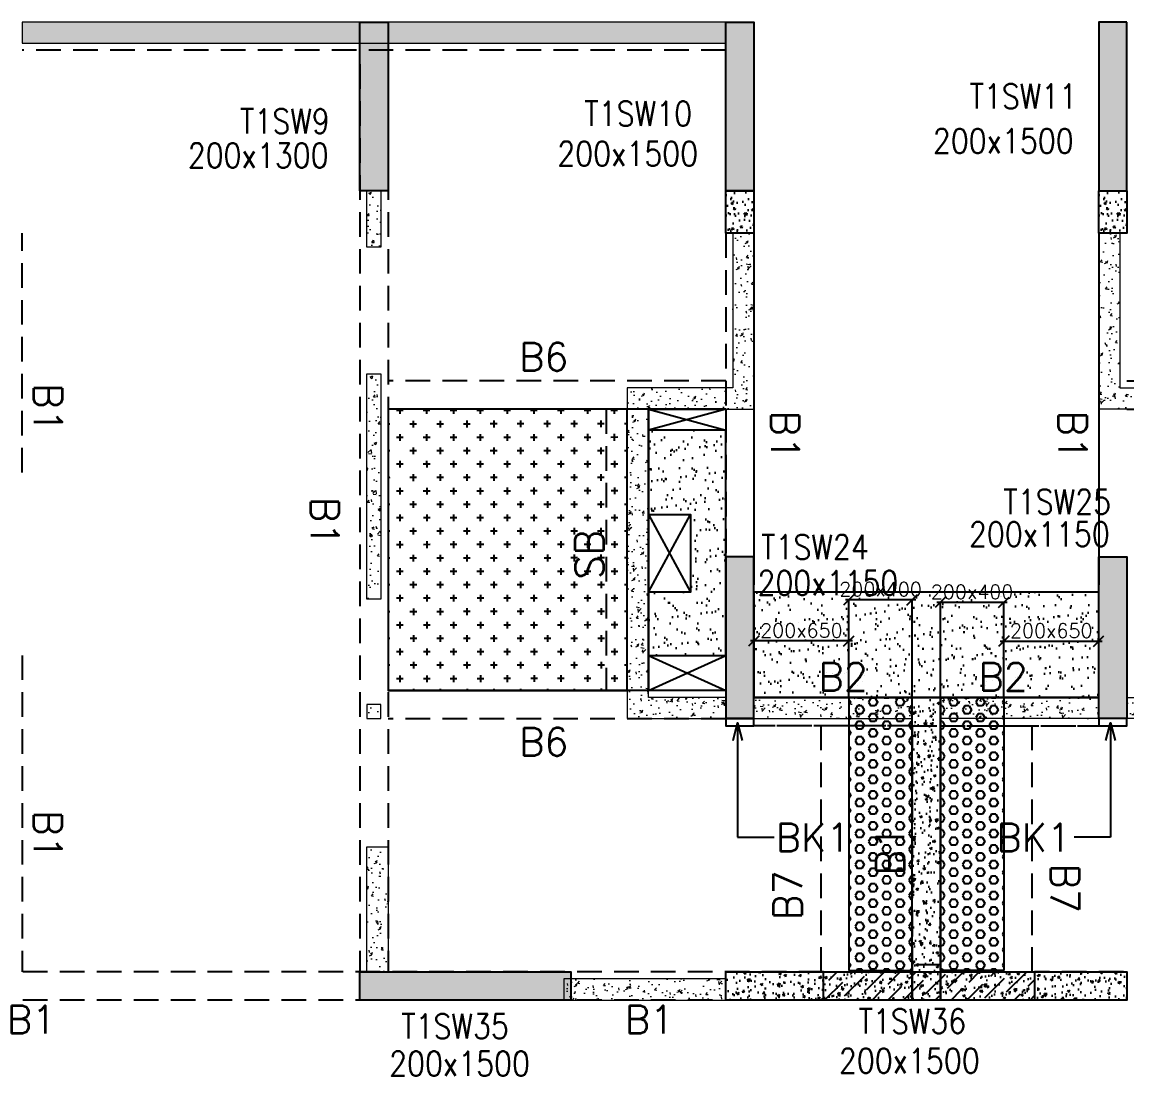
# Model space of a CAD drawing. Header units: millimetres. Extents: x 1078357 to 2594950, y -4969473 to -4636555.
# Drawn here: x 1947776 to 1955626, y -4660693 to -4653204 of the extents above; entities that cross this region are included whole.
import ezdxf

# ---------------------------------------------------------------- set-up
doc = ezdxf.new("R2010")
doc.units = ezdxf.units.MM
doc.header["$PDMODE"] = 35
for name, pattern in [('CONTINOUS', [0]), ('HIDDEN', [0.375, 0.25, -0.125]), ('New Retail block$0$CONTINOUS', [0])]:
    doc.linetypes.add(name, pattern=pattern)
doc.layers.get('0').update_dxf_attribs({"lineweight": 0})
doc.layers.get('Defpoints').update_dxf_attribs({"lineweight": 0})
for name, color, linetype, lineweight in [('A-_ANOTDIMA_D-', 6, 'Continuous', 13), ('COL. NO.', 30, 'Continuous', 25), ('COL. SIZE', 7, 'Continuous', 25), ('DIM', 9, 'Continuous', 25), ('HATCH', 8, 'Continuous', 30), ('RCC UPSTAND', 43, 'Continuous', 30), ('S-NON STR RCC WALL', 8, 'Continuous', 0)]:
    doc.layers.add(name, color=color, linetype=linetype, lineweight=lineweight)
for name, color, linetype in [('B-200x325', 201, 'HIDDEN'), ('B-200x375', 41, 'HIDDEN'), ('B-200x400', 44, 'HIDDEN'), ('B-200x650', 241, 'HIDDEN'), ('B-300xSLAB THK.', 151, 'Continuous'), ('BK1-200x650', 241, 'HIDDEN'), ('DC BEAM NO.', 7, 'Continuous'), ('DROP SLAB', 8, 'Continuous'), ('NON STR. RCC WALL', 6, 'Continuous'), ('S-COLUMN_SHEAR WALL', 1, 'Continuous'), ('S-PROJECTION', 54, 'New Retail block$0$CONTINOUS'), ('SLAB FOLD', 8, 'Continuous'), ('UP TO 10FRS', 30, 'Continuous')]:
    doc.layers.add(name, color=color, linetype=linetype)
doc.styles.add('Roman', font='romans')
doc.styles.add('ROMANS', font='romans.shx', dxfattribs={"width": 0.85})
doc.dimstyles.new('HARESH', dxfattribs={"dimtxt": 150, "dimasz": 75, "dimexe": 0, "dimexo": 0, "dimgap": 25, "dimtad": 1, "dimdec": 0, "dimdsep": 46, "dimtxsty": 'Roman', "dimblk": 'OBLIQUE', "dimcen": 225, "dimdle": 25, "dimclrd": 2, "dimclre": 2, "dimclrt": 7, "dimadec": 8, "dimazin": 1, "dimtfac": 1, "dimtdec": 0, "dimtmove": 0, "dimatfit": 0, "dimfxl": 1, "dimlwd": -1, "dimlwe": -1, "dimarcsym": 0})
pattern_1 = [(50, (-4410069.28, 23210408.14), (182.184669, -15.9390855), [19.05, -209.55]), (355, (-4410069.28, 23210408.14), (-35.2434214, 191.0568452), [15.24, -167.6405842]), (100.4514447, (-4410054.1, 23210406.81), (146.9412471, 175.1177519), [16.1900088, -178.0902446]), (46.1842, (-4410069.28, 23210458.94), (271.0790409, -42.042328), [28.575, -314.325]), (96.6355576, (-4410046.7, 23210455.44), (237.404134, 247.4261246), [24.2850231, -267.1356082]), (351.1841512, (-4410069.28, 23210458.94), (237.404134, 247.4261246), [22.859967, -251.459732]), (21, (-4410043.88, 23210446.24), (151.6143913, -102.2651982), [19.05, -209.55]), (326, (-4410043.88, 23210446.24), (61.8020283, 184.1879661), [15.24, -167.64]), (71.451445, (-4410031.24, 23210437.72), (213.4164193, 81.9227689), [16.1900088, -178.0899376]), (37.5, (-4410069.28, 23210408.14), (3.08860325, 84.55503887), [0, -165.608, 0, -170.18, 0, -168.275]), (7.5, (-4410069.28, 23210408.14), (66.8196625, 100.18057482), [0, -97.028, 0, -161.798, 0, -64.135]), (327.5, (-4410125.92, 23210408.14), (135.59059517, -5.728744), [0, -63.5, 0, -198.12, 0, -262.89]), (317.5, (-4410151.32, 23210408.14), (148.1291814, 25.42649103), [0, -82.55, 0, -131.572, 0, -186.69])]
pattern_2 = [(230, (4491520.72, -7868153.82), (-143.4520365, 12.550427), [15, -165]), (175, (4491520.72, -7868153.82), (27.7502667, -150.438427), [12, -132]), (280.4514445, (4491508.76, -7868152.78), (-115.7017693, -137.887998), [12.7480384, -140.2284224]), (226.1842, (4491520.72, -7868193.82), (-213.448266, 33.103856), [22.5, -247.5]), (276.6356355, (4491502.93, -7868191.06), (-186.932389, -194.82372), [19.122068, -210.342752]), (171.184164, (4491520.72, -7868193.82), (-186.932389, -194.82372), [18, -198]), (201, (4491500.72, -7868183.82), (-119.3814104, 80.523778), [15, -165]), (146, (4491500.72, -7868183.82), (-48.6630664, -145.030009), [12, -132]), (251.4514447, (4491490.77, -7868177.11), (-168.0444753, -64.5062306), [12.748038, -140.2284224]), (217.5, (4491520.72, -7868153.823), (-2.43197106, -66.57877077), [0, -130.4, 0, -134, 0, -132.5]), (187.5, (4491520.72, -7868153.82), (-52.6139075, -78.8823424), [0, -76.4, 0, -127.4, 0, -50.5]), (147.5, (4491565.32, -7868153.823), (-106.7644872, 4.51097435), [0, -50, 0, -156, 0, -207]), (137.5, (4491585.32, -7868153.82), (-116.6372339, -20.0209965), [0, -65, 0, -103.6, 0, -147])]
pattern_3 = [(180, (1932026.365, -4471198.795), (-7e-15, -54.992613), [31.75, -63.5]), (300, (1932026.365, -4471198.795), (47.625, 27.496307), [31.75, -63.5]), (240, (1931994.615, -4471198.795), (47.625, -27.496307), [31.75, -63.5])]

# ---------------------------------------------------------------- blocks, each defined once
blk = doc.blocks.new('_Oblique')
at = {"color": 0, "linetype": 'ByBlock', "lineweight": -2}
blk.add_line((-0.5, -0.5), (0.5, 0.5), dxfattribs=at)
blk = doc.blocks.new('*D1478')
at = {"layer": 'Defpoints', "color": 0, "ltscale": 700, "transparency": 16777216}
for p in [(1953650.9, -4657308.8), (1953650.9, -4658003.8, 0), (1954101, -4658003.8, 0)]:
    blk.add_point(p, dxfattribs=at)
at = {"layer": 'DIM', "color": 2, "ltscale": 700, "transparency": 16777216}
for p, q in [((1954126, -4657308.8), (1953625.9, -4657308.8)), ((1953650.9, -4658003.8), (1953650.9, -4657308.8)), ((1954101, -4658003.8), (1954101, -4657308.8))]:
    blk.add_line(p, q, dxfattribs=at)
at = {"layer": 'DIM', "color": 2, "ltscale": 700, "transparency": 16777216, "xscale": 75, "yscale": 75, "zscale": 75, "rotation": 180}
blk.add_blockref('_Oblique', (1953650.9, -4657308.8), dxfattribs=at)
at = {"layer": 'DIM', "color": 2, "ltscale": 700, "transparency": 16777216, "xscale": 75, "yscale": 75, "zscale": 75}
blk.add_blockref('_Oblique', (1954101, -4657308.8), dxfattribs=at)
at = {"layer": 'DIM', "color": 7, "ltscale": 700, "transparency": 16777216, "insert": (1953875.9, -4657233.8), "char_height": 150, "attachment_point": 5, "style": 'Roman'}
blk.add_mtext('{\\H0.666667x;200x400}', dxfattribs=at)
blk = doc.blocks.new('*D1479')
at = {"layer": 'Defpoints', "color": 0, "ltscale": 700, "transparency": 16777216}
for p in [(1952976.2, -4657601.7), (1952976.2, -4658003.8, 0), (1953650.9, -4658003.8, 0)]:
    blk.add_point(p, dxfattribs=at)
at = {"layer": 'DIM', "color": 2, "ltscale": 700, "transparency": 16777216}
for p, q in [((1953675.9, -4657601.7), (1952951.2, -4657601.7)), ((1952976.2, -4658003.8), (1952976.2, -4657601.7)), ((1953650.9, -4658003.8), (1953650.9, -4657601.7))]:
    blk.add_line(p, q, dxfattribs=at)
at = {"layer": 'DIM', "color": 2, "ltscale": 700, "transparency": 16777216, "xscale": 75, "yscale": 75, "zscale": 75, "rotation": 180}
blk.add_blockref('_Oblique', (1952976.2, -4657601.7), dxfattribs=at)
at = {"layer": 'DIM', "color": 2, "ltscale": 700, "transparency": 16777216, "xscale": 75, "yscale": 75, "zscale": 75}
blk.add_blockref('_Oblique', (1953650.9, -4657601.7), dxfattribs=at)
at = {"layer": 'DIM', "color": 7, "ltscale": 700, "transparency": 16777216, "insert": (1953313.5, -4657526.7), "char_height": 150, "attachment_point": 5, "style": 'Roman'}
blk.add_mtext('{\\H0.666667x;200x650}', dxfattribs=at)
blk = doc.blocks.new('*D1480')
at = {"layer": 'Defpoints', "color": 0, "ltscale": 700, "transparency": 16777216}
for p in [(1954751.1, -4657327), (1954301, -4658003.8, 0), (1954751.1, -4658003.8, 0)]:
    blk.add_point(p, dxfattribs=at)
at = {"layer": 'DIM', "color": 2, "ltscale": 700, "transparency": 16777216}
for p, q in [((1954276, -4657327), (1954776.1, -4657327)), ((1954301, -4658003.8), (1954301, -4657327)), ((1954751.1, -4658003.8), (1954751.1, -4657327))]:
    blk.add_line(p, q, dxfattribs=at)
at = {"layer": 'DIM', "color": 2, "ltscale": 700, "transparency": 16777216, "xscale": 75, "yscale": 75, "zscale": 75, "rotation": 180}
blk.add_blockref('_Oblique', (1954301, -4657327), dxfattribs=at)
at = {"layer": 'DIM', "color": 2, "ltscale": 700, "transparency": 16777216, "xscale": 75, "yscale": 75, "zscale": 75}
blk.add_blockref('_Oblique', (1954751.1, -4657327), dxfattribs=at)
at = {"layer": 'DIM', "color": 7, "ltscale": 700, "transparency": 16777216, "insert": (1954526.1, -4657252), "char_height": 150, "attachment_point": 5, "style": 'Roman'}
blk.add_mtext('{\\H0.666667x;200x400}', dxfattribs=at)
blk = doc.blocks.new('*D1481')
at = {"layer": 'Defpoints', "color": 0, "ltscale": 700, "transparency": 16777216}
for p in [(1955426, -4657603.7), (1954751.1, -4658003.8, 0), (1955426, -4658003.8, 0)]:
    blk.add_point(p, dxfattribs=at)
at = {"layer": 'DIM', "color": 2, "ltscale": 700, "transparency": 16777216}
for p, q in [((1954726.1, -4657603.7), (1955451, -4657603.7)), ((1954751.1, -4658003.8), (1954751.1, -4657603.7)), ((1955426, -4658003.8), (1955426, -4657603.7))]:
    blk.add_line(p, q, dxfattribs=at)
at = {"layer": 'DIM', "color": 2, "ltscale": 700, "transparency": 16777216, "xscale": 75, "yscale": 75, "zscale": 75, "rotation": 180}
blk.add_blockref('_Oblique', (1954751.1, -4657603.7), dxfattribs=at)
at = {"layer": 'DIM', "color": 2, "ltscale": 700, "transparency": 16777216, "xscale": 75, "yscale": 75, "zscale": 75}
blk.add_blockref('_Oblique', (1955426, -4657603.7), dxfattribs=at)
at = {"layer": 'DIM', "color": 7, "ltscale": 700, "transparency": 16777216, "insert": (1955088.6, -4657528.7), "char_height": 150, "attachment_point": 5, "style": 'Roman'}
blk.add_mtext('{\\H0.666667x;200x650}', dxfattribs=at)
blk = doc.blocks.new('G$CD63B60BD')
at = {"layer": 'COL. NO.', "linetype": 'Continuous', "style": 'ROMANS', "width": 0.85}
for s, p in [('T1SW11', (25182.1, 15285.8, -320.4)), ('T1SW10', (22445.4, 15162.1, -320.4)), ('T1SW9', (19998.6, 15108.5, -323.1)), ('T1SW25', (25422.3, 12404.1, -320.4)), ('T1SW24', (23701.3, 12082.3, -320.4)), ('T1SW36', (24393.6, 8712.9, -320.4)), ('T1SW35', (21143.9, 8676.9, -320.4))]:
    blk.add_text(s, height=175, dxfattribs=at).set_placement(p)
at = {"layer": 'COL. SIZE', "linetype": 'Continuous', "style": 'ROMANS', "width": 0.85}
for s, p in [('200x1500', (24921.1, 14967.4, -320.4)), ('200x1300', (19627.1, 14864.7, -323.1)), ('200x1500', (22252.8, 14877.6, -320.4)), ('200x1150', (25177.8, 12173.6, -320.4)), ('200x1150', (23675.2, 11827.3, -320.4)), ('200x1500', (21057.7, 8411.3, -320.4)), ('200x1500', (24253.5, 8431.8, -320.4))]:
    blk.add_text(s, height=175, dxfattribs=at).set_placement(p)

msp = doc.modelspace()

# ---------------------------------------------------------------- hatches: boundary and pattern name
at = {"layer": 'DROP SLAB'}
h = msp.add_hatch(dxfattribs=at)
h.set_pattern_fill('CROSS', color=8, scale=15, angle=0.03079)
h.set_pattern_definition([(180.03079016, (-1335090.53, 9384502.61), (-95.1987999, -95.3011726), [47.625, -142.875]), (270.03079016, (-1335114.35, 9384526.41), (95.3011726, -95.1987999), [47.625, -142.875])])
h.paths.add_polyline_path([(1952076.2, -4655954.1), (1950376.2, -4655954.1), (1950376.2, -4657953.9), (1952076.2, -4657953.9)])
at = {"layer": 'HATCH'}
h = msp.add_hatch(dxfattribs=at)
h.set_pattern_fill('AR-SAND', color=8, scale=3, angle=0.02985)
h.set_pattern_definition([(37.47015413, (-3079257.39, 18702404.82), (-4.72361136, 146.8264517), [0, -115.824, 0, -129.54, 0, -123.825]), (7.4701541, (-3079257.4, 18702404.82), (134.9689868, 214.9772528), [0, -62.484, 0, -104.394, 0, -40.005]), (327.4701541, (-3079351.12, 18702404.87), (237.2979035, 0.3075449), [0, -38.1, 0, -137.16, 0, -179.07]), (317.4701541, (-3079351.12, 18702404.87), (229.1017424, 66.759465), [0, -19.05, 0, -89.916, 0, -102.87])])
h.paths.add_polyline_path([(1952775.6, -4656103.8), (1952225.6, -4656103.8), (1952225.6, -4656703.8), (1952525.6, -4656703.8), (1952525.6, -4657253.8), (1952225.6, -4657253.7), (1952225.6, -4657703.8), (1952775.6, -4657703.8)])
h = msp.add_hatch(dxfattribs=at)
h.set_pattern_fill('AR-SAND', color=8, scale=3, angle=179.97015)
h.set_pattern_definition([(37.4701541, (-2015882.07, 14018385.64), (-4.72361136, 146.8264517), [0, -115.824, 0, -129.54, 0, -123.825]), (7.4701541, (-2015882.07, 14018385.64), (134.9689868, 214.9772528), [0, -62.484, 0, -104.394, 0, -40.005]), (327.4701541, (-2015975.79, 14018385.69), (237.2979035, 0.3075449), [0, -38.1, 0, -137.16, 0, -179.07]), (317.4701541, (-2015975.8, 14018385.69), (229.1017424, 66.759465), [0, -19.05, 0, -89.916, 0, -102.87])])
h.paths.add_polyline_path([(1955426.2, -4657253.8), (1952976.2, -4657253.8), (1952976.2, -4658003.8), (1955426.2, -4658003.8)])
h = msp.add_hatch(dxfattribs=at)
h.set_pattern_fill('AR-SAND', color=8, scale=3, angle=179.97015)
h.set_pattern_definition([(37.4701541, (-2015881.83, 14018385.62), (-4.72361136, 146.8264517), [0, -115.824, 0, -129.54, 0, -123.825]), (7.4701541, (-2015881.83, 14018385.62), (134.9689868, 214.9772528), [0, -62.484, 0, -104.394, 0, -40.005]), (327.4701541, (-2015975.56, 14018385.67), (237.2979035, 0.3075449), [0, -38.1, 0, -137.16, 0, -179.07]), (317.4701541, (-2015975.56, 14018385.67), (229.1017424, 66.759465), [0, -19.05, 0, -89.916, 0, -102.87])])
h.paths.add_polyline_path([(1955426.4, -4657403.8), (1952976.4, -4657403.8), (1952976.4, -4658003.8), (1955426.4, -4658003.8)])
at = {"layer": 'RCC UPSTAND'}
h = msp.add_hatch(dxfattribs=at)
h.set_pattern_fill('AR-CONC', color=8, scale=20, angle=90)
h.set_pattern_definition([(140, (-1255223.9, -7193148.32), (12.550427, 143.4520365), [15, -165]), (85, (-1255223.9, -7193148.32), (-150.438427, -27.7502667), [12, -132]), (190.4514445, (-1255222.85, -7193136.37), (-137.887998, 115.7017693), [12.7480384, -140.2284224]), (136.1842, (-1255263.9, -7193148.32), (33.103856, 213.448266), [22.5, -247.5]), (186.6356355, (-1255261.14, -7193130.53), (-194.82372, 186.932389), [19.122068, -210.342752]), (81.184164, (-1255263.9, -7193148.32), (-194.82372, 186.932389), [18, -198]), (111, (-1255253.9, -7193128.32), (80.523778, 119.3814104), [15, -165]), (56, (-1255253.9, -7193128.32), (-145.030009, 48.6630664), [12, -132]), (161.4514447, (-1255247.19, -7193118.37), (-64.5062306, 168.0444753), [12.748038, -140.2284224]), (127.5, (-1255223.9, -7193148.32), (-66.57877077, 2.43197106), [0, -130.4, 0, -134, 0, -132.5]), (97.5, (-1255223.9, -7193148.32), (-78.8823424, 52.6139075), [0, -76.4, 0, -127.4, 0, -50.5]), (57.5, (-1255223.9, -7193192.92), (4.51097435, 106.7644872), [0, -50, 0, -156, 0, -207]), (47.5, (-1255223.9, -7193212.92), (-20.0209965, 116.6372339), [0, -65, 0, -103.6, 0, -147])])
h.paths.add_polyline_path([(1952976.1, -4654403.8), (1952976.1, -4654703.8), (1952776.2, -4654703.8), (1952776.2, -4654403.8)])
h = msp.add_hatch(dxfattribs=at)
h.set_pattern_fill('AR-CONC', color=8, scale=20, angle=90)
h.set_pattern_definition([(140, (-1252573.9, -7193148.33), (12.550427, 143.4520365), [15, -165]), (85, (-1252573.9, -7193148.33), (-150.438427, -27.7502667), [12, -132]), (190.4514445, (-1252572.85, -7193136.37), (-137.887998, 115.7017693), [12.7480384, -140.2284224]), (136.1842, (-1252613.9, -7193148.33), (33.103856, 213.448266), [22.5, -247.5]), (186.6356355, (-1252611.14, -7193130.54), (-194.82372, 186.932389), [19.122068, -210.342752]), (81.184164, (-1252613.9, -7193148.33), (-194.82372, 186.932389), [18, -198]), (111, (-1252603.9, -7193128.33), (80.523778, 119.3814104), [15, -165]), (56, (-1252603.9, -7193128.33), (-145.030009, 48.6630664), [12, -132]), (161.4514447, (-1252597.19, -7193118.38), (-64.5062306, 168.0444753), [12.748038, -140.2284224]), (127.5, (-1252573.9, -7193148.325), (-66.57877077, 2.43197106), [0, -130.4, 0, -134, 0, -132.5]), (97.5, (-1252573.9, -7193148.325), (-78.8823424, 52.6139075), [0, -76.4, 0, -127.4, 0, -50.5]), (57.5, (-1252573.9, -7193192.925), (4.51097435, 106.7644872), [0, -50, 0, -156, 0, -207]), (47.5, (-1252573.9, -7193212.93), (-20.0209965, 116.6372339), [0, -65, 0, -103.6, 0, -147])])
h.paths.add_polyline_path([(1955626.1, -4654403.8), (1955626.1, -4654703.8), (1955426.2, -4654703.8), (1955426.2, -4654403.8)])
h = msp.add_hatch(dxfattribs=at)
h.set_pattern_fill('AR-CONC', color=8, scale=20, angle=180)
h.set_pattern_definition([(230, (4491520.72, -7868153.82), (-143.4520365, 12.550427), [15, -165]), (175, (4491520.72, -7868153.82), (27.7502667, -150.438427), [12, -132]), (280.4514445, (4491508.76, -7868152.78), (-115.7017693, -137.887998), [12.7480384, -140.2284224]), (226.1842, (4491520.72, -7868193.82), (-213.448266, 33.103856), [22.5, -247.5]), (276.6356355, (4491502.93, -7868191.06), (-186.932389, -194.82372), [19.122068, -210.342752]), (171.184164, (4491520.72, -7868193.82), (-186.932389, -194.82372), [18, -198]), (201, (4491500.72, -7868183.82), (-119.3814104, 80.523778), [15, -165]), (146, (4491500.72, -7868183.82), (-48.6630664, -145.030009), [12, -132]), (251.4514447, (4491490.77, -7868177.11), (-168.0444753, -64.5062306), [12.748038, -140.2284224]), (217.5, (4491520.72, -7868153.823), (-2.43197106, -66.57877077), [0, -130.4, 0, -134, 0, -132.5]), (187.5, (4491520.72, -7868153.82), (-52.6139075, -78.8823424), [0, -76.4, 0, -127.4, 0, -50.5]), (147.5, (4491565.32, -7868153.823), (-106.7644872, 4.51097435), [0, -50, 0, -156, 0, -207]), (137.5, (4491585.32, -7868153.82), (-116.6372339, -20.0209965), [0, -65, 0, -103.6, 0, -147])])
h.paths.add_polyline_path([(1954101.2, -4658003.8), (1954301.2, -4658003.8), (1954301.2, -4660153.8), (1954101.2, -4660153.8)])
h = msp.add_hatch(dxfattribs=at)
h.set_pattern_fill('AR-CONC', color=8, scale=20, angle=180)
h.set_pattern_definition(pattern_2)
h.paths.add_polyline_path([(1952776.2, -4659953.8), (1954101.2, -4659953.8), (1954101.2, -4660153.7), (1952776.2, -4660153.7)])
h = msp.add_hatch(dxfattribs=at)
h.set_pattern_fill('AR-CONC', color=8, scale=20, angle=180)
h.set_pattern_definition(pattern_2)
h.paths.add_polyline_path([(1954301.2, -4659953.8), (1955626.2, -4659953.8), (1955626.2, -4660153.8), (1954301.2, -4660153.8)])
at = {"layer": 'S-COLUMN_SHEAR WALL', "lineweight": 25}
h = msp.add_hatch(color=1, dxfattribs=at)
h.dxf.hatch_style = 1
h.paths.add_polyline_path([(1950176.2, -4654403.9), (1950376.2, -4654403.9), (1950376.2, -4653203.8), (1950176.2, -4653203.8)])
at = {"layer": 'S-COLUMN_SHEAR WALL', "lineweight": 25, "extrusion": (-1.00316e-06, 2.11765e-11, 1)}
h = msp.add_hatch(color=1, dxfattribs=at)
h.dxf.hatch_style = 1
h.paths.add_polyline_path([(1952776.2, -4653203.8), (1952976.2, -4653203.8), (1952976.2, -4654403.8), (1952776.2, -4654403.8)])
at = {"layer": 'S-COLUMN_SHEAR WALL', "lineweight": 25, "extrusion": (1.00316e-06, 1.91639e-11, 1)}
h = msp.add_hatch(color=1, dxfattribs=at)
h.dxf.hatch_style = 1
h.paths.add_polyline_path([(1955626.2, -4653203.8), (1955426.2, -4653203.8), (1955426.2, -4654403.8), (1955626.2, -4654403.8)])
at = {"layer": 'S-COLUMN_SHEAR WALL', "lineweight": 25, "extrusion": (-1.00316e-06, 2.11765e-11, 1)}
h = msp.add_hatch(color=1, dxfattribs=at)
h.dxf.hatch_style = 1
h.paths.add_polyline_path([(1952776.2, -4658153.8), (1952976.2, -4658153.8), (1952976.2, -4657003.8), (1952776.2, -4657003.8)])
at = {"layer": 'S-COLUMN_SHEAR WALL', "lineweight": 25, "extrusion": (1.00316e-06, 1.91639e-11, 1)}
h = msp.add_hatch(color=1, dxfattribs=at)
h.dxf.hatch_style = 1
h.paths.add_polyline_path([(1955626.2, -4658153.8), (1955426.2, -4658153.8), (1955426.2, -4657003.8), (1955626.2, -4657003.8)])
at = {"layer": 'S-COLUMN_SHEAR WALL', "lineweight": 25}
h = msp.add_hatch(color=1, dxfattribs=at)
h.dxf.hatch_style = 1
h.paths.add_polyline_path([(1950176.2, -4659953.8), (1951676.2, -4659953.8), (1951676.2, -4660153.8), (1950176.2, -4660153.8)])
at = {"layer": 'S-NON STR RCC WALL'}
h = msp.add_hatch(dxfattribs=at)
h.set_pattern_fill('AR-CONC', color=256)
h.set_pattern_definition([(50, (-5507294, 27894427.33), (182.184669, -15.93908554), [19.05, -209.55]), (355, (-5507294, 27894427.33), (-35.2434214, 191.0568452), [15.24, -167.6405842]), (100.4514447, (-5507278.81, 27894426), (146.9412471, 175.1177519), [16.1900088, -178.0902446]), (46.1842, (-5507294, 27894478.13), (271.0790409, -42.042328), [28.575, -314.325]), (96.6355576, (-5507271.4, 27894474.62), (237.404134, 247.4261246), [24.2850231, -267.1356082]), (351.1841512, (-5507294, 27894478.13), (237.404134, 247.4261246), [22.859967, -251.459732]), (21, (-5507268.6, 27894465.43), (151.6143913, -102.2651982), [19.05, -209.55]), (326, (-5507268.6, 27894465.43), (61.8020283, 184.1879661), [15.24, -167.64]), (71.451445, (-5507255.96, 27894456.9), (213.4164193, 81.9227689), [16.1900088, -178.0899376]), (37.5, (-5507293.994, 27894427.326), (3.08860325, 84.55503887), [0, -165.608, 0, -170.18, 0, -168.275]), (7.5, (-5507293.99, 27894427.33), (66.8196625, 100.18057482), [0, -97.028, 0, -161.798, 0, -64.135]), (327.5, (-5507350.636, 27894427.326), (135.59059517, -5.72874399), [0, -63.5, 0, -198.12, 0, -262.89]), (317.5, (-5507376.04, 27894427.33), (148.1291814, 25.42649103), [0, -82.55, 0, -131.572, 0, -186.69])])
h.paths.add_polyline_path([(1952773.5, -4653203.8), (1947776.4, -4653203.8), (1947776.4, -4653353.8), (1952773.5, -4653353.8)])
h = msp.add_hatch(dxfattribs=at)
h.set_pattern_fill('AR-CONC', color=256, angle=180)
h.set_pattern_definition([(50, (1950289.44, -4793872.02), (182.18467, -15.93909), [19.05, -209.55]), (355, (1950289.44, -4793872.02), (-35.24342, 191.05685), [15.24, -167.64058]), (100.45144, (1950304.62, -4793873.35), (146.94125, 175.11775), [16.19, -178.09024]), (46.1842, (1950289.44, -4793821.22), (271.07904, -42.04233), [28.575, -314.325]), (96.63556, (1950312.03, -4793824.72), (237.40413, 247.4261), [24.285, -267.1356]), (351.18415, (1950289.44, -4793821.22), (237.40413, 247.4261), [22.85997, -251.45973]), (21, (1950314.84, -4793833.92), (151.61439, -102.2652), [19.05, -209.55]), (326, (1950314.84, -4793833.92), (61.80203, 184.18797), [15.24, -167.64]), (71.45144, (1950327.47, -4793842.44), (213.41642, 81.92277), [16.19, -178.08994]), (37.5, (1950289.44, -4793872.02), (3.088603, 84.55504), [0, -165.608, 0, -170.18, 0, -168.275]), (7.5, (1950289.44, -4793872.02), (66.81966, 100.180575), [0, -97.028, 0, -161.798, 0, -64.135]), (327.5, (1950232.8, -4793872.02), (135.590595, -5.728744), [0, -63.5, 0, -198.12, 0, -262.89]), (317.5, (1950207.4, -4793872.02), (148.12918, 25.42649), [0, -82.55, 0, -131.572, 0, -186.69])])
h.paths.add_polyline_path([(1950226.4, -4654403.8), (1950326.4, -4654403.8), (1950326.4, -4654803.8), (1950226.4, -4654803.8)])
h = msp.add_hatch(dxfattribs=at)
h.set_pattern_fill('AR-CONC', color=256)
h.set_pattern_definition(pattern_1)
h.paths.add_polyline_path([(1952076.4, -4655803.8), (1952076.4, -4658153.8), (1952776.4, -4658153.8), (1952776.4, -4658003.8), (1952226.4, -4658003.8), (1952226.4, -4655953.8), (1952976.4, -4655953.8), (1952976.4, -4654703.8), (1952826.4, -4654703.8), (1952826.4, -4655803.8)])
h = msp.add_hatch(dxfattribs=at)
h.set_pattern_fill('AR-CONC', color=256, angle=180)
h.set_pattern_definition(pattern_1)
h.paths.add_polyline_path([(1956326.4, -4655803.8), (1956326.4, -4658153.8), (1955626.4, -4658153.8), (1955626.4, -4658003.8), (1956176.4, -4658003.8), (1956176.4, -4655953.8), (1955426.4, -4655953.8), (1955426.4, -4654703.8), (1955576.4, -4654703.8), (1955576.4, -4655803.8)])
h = msp.add_hatch(dxfattribs=at)
h.set_pattern_fill('AR-CONC', color=256, angle=180)
h.set_pattern_definition([(50, (3047514.16, -9477891.21), (182.184669, -15.9390855), [19.05, -209.55]), (355, (3047514.16, -9477891.2), (-35.2434214, 191.056845), [15.24, -167.640584]), (100.4514447, (3047529.34, -9477892.54), (146.941247, 175.117752), [16.190009, -178.0902446]), (46.1842, (3047514.16, -9477840.4), (271.079041, -42.042328), [28.575, -314.325]), (96.6355576, (3047536.75, -9477843.9), (237.404134, 247.426125), [24.285023, -267.135608]), (351.184151, (3047514.16, -9477840.4), (237.404134, 247.426125), [22.859967, -251.459732]), (21, (3047539.56, -9477853.11), (151.6143913, -102.265198), [19.05, -209.55]), (326, (3047539.56, -9477853.1), (61.802028, 184.187966), [15.24, -167.64]), (71.451445, (3047552.19, -9477861.63), (213.416419, 81.922769), [16.190009, -178.0899376]), (37.5, (3047514.156, -9477891.21), (3.08860325, 84.5550389), [0, -165.608, 0, -170.18, 0, -168.275]), (7.5, (3047514.16, -9477891.21), (66.8196625, 100.1805748), [0, -97.028, 0, -161.798, 0, -64.135]), (327.5, (3047457.514, -9477891.21), (135.5905952, -5.728744), [0, -63.5, 0, -198.12, 0, -262.89]), (317.5, (3047432.11, -9477891.21), (148.1291814, 25.426491), [0, -82.55, 0, -131.572, 0, -186.69])])
h.paths.add_polyline_path([(1950226.4, -4655703.8), (1950326.4, -4655703.8), (1950326.4, -4657303.8), (1950226.4, -4657303.8)])
h = msp.add_hatch(dxfattribs=at)
h.set_pattern_fill('AR-CONC', color=256)
h.set_pattern_definition(pattern_1)
h.paths.add_polyline_path([(1954101.4, -4658003.8), (1952976.4, -4658003.8), (1952976.4, -4658153.8), (1954101.4, -4658153.8)])
h = msp.add_hatch(dxfattribs=at)
h.set_pattern_fill('AR-CONC', color=256, angle=180)
h.set_pattern_definition(pattern_1)
h.paths.add_polyline_path([(1954301.4, -4658003.8), (1955426.4, -4658003.8), (1955426.4, -4658153.8), (1954301.4, -4658153.8)])
h = msp.add_hatch(dxfattribs=at)
h.set_pattern_fill('AR-CONC', color=256, angle=180)
h.set_pattern_definition([(50, (3047500.94, -9479255.87), (182.184669, -15.9390855), [19.05, -209.55]), (355, (3047500.94, -9479255.87), (-35.2434214, 191.056845), [15.24, -167.640584]), (100.4514447, (3047516.12, -9479257.2), (146.941247, 175.117752), [16.190009, -178.0902446]), (46.1842, (3047500.94, -9479205.07), (271.079041, -42.042328), [28.575, -314.325]), (96.6355576, (3047523.53, -9479208.58), (237.404134, 247.426125), [24.285023, -267.135608]), (351.184151, (3047500.94, -9479205.07), (237.404134, 247.426125), [22.859967, -251.459732]), (21, (3047526.34, -9479217.77), (151.6143913, -102.265198), [19.05, -209.55]), (326, (3047526.34, -9479217.77), (61.802028, 184.187966), [15.24, -167.64]), (71.451445, (3047538.98, -9479226.3), (213.416419, 81.922769), [16.190009, -178.0899376]), (37.5, (3047500.94, -9479255.87), (3.08860325, 84.5550389), [0, -165.608, 0, -170.18, 0, -168.275]), (7.5, (3047500.94, -9479255.87), (66.8196625, 100.1805748), [0, -97.028, 0, -161.798, 0, -64.135]), (327.5, (3047444.3, -9479255.87), (135.5905952, -5.728744), [0, -63.5, 0, -198.12, 0, -262.89]), (317.5, (3047418.9, -9479255.87), (148.1291814, 25.426491), [0, -82.55, 0, -131.572, 0, -186.69])])
h.paths.add_polyline_path([(1950226.4, -4658153.8), (1950326.4, -4658153.8), (1950326.4, -4658053.8), (1950226.4, -4658053.8)])
h = msp.add_hatch(dxfattribs=at)
h.set_pattern_fill('AR-CONC', color=256, angle=180)
h.set_pattern_definition([(50, (-5501308.74, 27894427.32), (182.184669, -15.93908554), [19.05, -209.55]), (355, (-5501308.74, 27894427.32), (-35.2434214, 191.0568452), [15.24, -167.6405842]), (100.4514447, (-5501293.56, 27894425.99), (146.9412471, 175.1177519), [16.1900088, -178.0902446]), (46.1842, (-5501308.74, 27894478.12), (271.0790409, -42.042328), [28.575, -314.325]), (96.6355576, (-5501286.15, 27894474.62), (237.404134, 247.4261246), [24.2850231, -267.1356082]), (351.1841512, (-5501308.74, 27894478.12), (237.404134, 247.4261246), [22.859967, -251.459732]), (21, (-5501283.34, 27894465.42), (151.6143913, -102.2651982), [19.05, -209.55]), (326, (-5501283.34, 27894465.42), (61.8020283, 184.1879661), [15.24, -167.64]), (71.451445, (-5501270.7, 27894456.9), (213.4164193, 81.9227689), [16.1900088, -178.0899376]), (37.5, (-5501308.74, 27894427.32), (3.08860325, 84.55503887), [0, -165.608, 0, -170.18, 0, -168.275]), (7.5, (-5501308.74, 27894427.32), (66.8196625, 100.18057482), [0, -97.028, 0, -161.798, 0, -64.135]), (327.5, (-5501365.38, 27894427.32), (135.59059517, -5.72874399), [0, -63.5, 0, -198.12, 0, -262.89]), (317.5, (-5501390.78, 27894427.32), (148.1291814, 25.42649103), [0, -82.55, 0, -131.572, 0, -186.69])])
h.paths.add_polyline_path([(1950226.4, -4659063.8), (1950376.4, -4659063.8), (1950376.4, -4659953.7), (1950226.4, -4659953.7)])
h = msp.add_hatch(dxfattribs=at)
h.set_pattern_fill('AR-CONC', color=256)
h.set_pattern_definition([(50, (-4410069.28, 23210408.14), (182.184669, -15.9390855), [19.05, -209.55]), (355, (-4410069.28, 23210408.14), (-35.2434214, 191.0568452), [15.24, -167.6405842]), (100.4514447, (-4410054.1, 23210406.81), (146.9412471, 175.1177519), [16.1900088, -178.0902446]), (46.1842, (-4410069.28, 23210458.94), (271.0790409, -42.042328), [28.575, -314.325]), (96.6355576, (-4410046.7, 23210455.44), (237.404134, 247.4261246), [24.2850231, -267.1356082]), (351.1841512, (-4410069.28, 23210458.94), (237.404134, 247.4261246), [22.859967, -251.459732]), (21, (-4410043.88, 23210446.24), (151.6143913, -102.2651982), [19.05, -209.55]), (326, (-4410043.88, 23210446.24), (61.8020283, 184.1879661), [15.24, -167.64]), (71.451445, (-4410031.24, 23210437.72), (213.4164193, 81.9227689), [16.1900088, -178.0899376]), (37.5, (-4410069.28, 23210408.14), (3.08860325, 84.55503887), [0, -165.608, 0, -170.18, 0, -168.275]), (7.5, (-4410069.28, 23210408.14), (66.8196625, 100.18057482), [0, -97.028, 0, -161.798, 0, -64.135]), (327.5, (-4410125.92, 23210408.14), (135.59059517, -5.728744), [0, -63.5, 0, -198.12, 0, -262.89]), (317.5, (-4410151.32, 23210408.14), (148.1291814, 25.42649103), [0, -82.55, 0, -131.572, 0, -186.69])])
h.paths.add_polyline_path([(1952776.4, -4660003.8), (1951626.4, -4660003.8), (1951626.4, -4660153.8), (1952776.4, -4660153.8)])
at = {"layer": 'SLAB FOLD', "ltscale": 1000}
h = msp.add_hatch(dxfattribs=at)
h.set_pattern_fill('HEX', color=8, scale=10, angle=180)
h.set_pattern_definition(pattern_3)
h.paths.add_polyline_path([(1954101.4, -4659943.2), (1953651.4, -4659943.2), (1953651.4, -4658003.8), (1954101.4, -4658003.8)])
h = msp.add_hatch(dxfattribs=at)
h.set_pattern_fill('HEX', color=8, scale=10, angle=180)
h.set_pattern_definition(pattern_3)
h.paths.add_polyline_path([(1954301.7, -4659943.2), (1954751.7, -4659943.2), (1954751.7, -4658003.8), (1954301.7, -4658003.8)])
at = {"layer": 'UP TO 10FRS', "lineweight": 25}
h = msp.add_hatch(dxfattribs=at)
h.set_pattern_fill('ANSI36', color=8, scale=25)
h.set_pattern_definition([(45, (2865720.03, -9350020.79), (42.0949506, 154.3481521), [198.4375, -39.6875, 0, -39.6875])])
h.paths.add_polyline_path([(1954969.8, -4659953.8), (1954969.8, -4660153.8), (1953469.8, -4660153.8), (1953469.8, -4659953.8)])

# ---------------------------------------------------------------- linework, layer by layer
at = {"layer": 'B-200x325', "ltscale": 700}
for p, q in [((1952776.2, -4655754.1, 0), (1950376.2, -4655754.1, 0)), ((1955626.2, -4655754, 0), (1958026.1, -4655754.1, 0)), ((1952776, -4658153.9, 0), (1950376.2, -4658153.9, 0))]:
    msp.add_line(p, q, dxfattribs=at)
at = {"layer": 'B-200x325', "linetype": 'Continuous', "ltscale": 700}
for p, q in [((1952776.2, -4655954.1, 0), (1950376.2, -4655954.1, 0)), ((1955626.2, -4655954, 0), (1958026.1, -4655954.1, 0)), ((1952776, -4657953.9, 0), (1950376.2, -4657953.9, 0))]:
    msp.add_line(p, q, dxfattribs=at)
at = {"layer": 'B-200x375', "ltscale": 700}
for p, q in [((1953451.1, -4658203.8, 0), (1953451.1, -4659953.8)), ((1954951.3, -4658203.8, 0), (1954951.3, -4659953.8))]:
    msp.add_line(p, q, dxfattribs=at)
at = {"layer": 'B-200x375', "linetype": 'Continuous', "ltscale": 700}
for p, q in [((1953651.1, -4658203.8, 0), (1953651.1, -4659943.2, 0)), ((1954751.3, -4658203.8, 0), (1954751.3, -4659943.2, 0))]:
    msp.add_line(p, q, dxfattribs=at)
at = {"layer": 'B-200x400', "linetype": 'Continuous', "ltscale": 500}
for p, q in [((1954101, -4658003.8, 0), (1953650.9, -4658003.8, 0)), ((1954751.1, -4658003.8, 0), (1954301, -4658003.8, 0))]:
    msp.add_line(p, q, dxfattribs=at)
at = {"layer": 'B-200x400', "linetype": 'HIDDEN', "ltscale": 500}
for p, q in [((1954101, -4658203.8, 0), (1953650.9, -4658203.8, 0)), ((1954301, -4658203.8, 0), (1954751.1, -4658203.8, 0))]:
    msp.add_line(p, q, dxfattribs=at)
at = {"layer": 'B-200x650', "linetype": 'HIDDEN', "ltscale": 700}
for p, q in [((1952776.4, -4653403.8, 0), (1947776.4, -4653403.8, 0)), ((1950176.4, -4653503.9, 0), (1950176.4, -4659953.7, 0)), ((1950376.4, -4653503.8, 0), (1950376.4, -4659953.7, 0)), ((1947776.4, -4656403.8, 0), (1947776.4, -4654703.8, 0)), ((1952776.4, -4654703.8, 0), (1952776.4, -4657203.8, 0)), ((1947776.4, -4657703.8, 0), (1947776.4, -4659953.7, 0)), ((1953650.9, -4658203.8, 0), (1952976.2, -4658203.8, 0)), ((1954101.4, -4658203.8, 0), (1952976.4, -4658203.8, 0)), ((1954101.4, -4658203.8, 0), (1954101.4, -4659953.7, 0)), ((1954301.4, -4658203.8, 0), (1955426.4, -4658203.8, 0)), ((1954301.4, -4658203.8, 0), (1954301.4, -4659953.7, 0)), ((1954751.3, -4658203.8, 0), (1955426.2, -4658203.8, 0)), ((1953469.8, -4659953.7, 0), (1941251.2, -4659953.7, 0)), ((1967151.2, -4659953.7, 0), (1954969.8, -4659953.7, 0)), ((1953469.8, -4660153.7, 0), (1941251.2, -4660153.7, 0)), ((1967151.2, -4660153.7, 0), (1954969.8, -4660153.7, 0))]:
    msp.add_line(p, q, dxfattribs=at)
at = {"layer": 'B-200x650', "linetype": 'CONTINOUS', "ltscale": 700}
for p, q in [((1952976.4, -4654703.8, 0), (1952976.4, -4657203.8, 0)), ((1955426.4, -4654703.8, 0), (1955426.4, -4657203.8, 0)), ((1953650.9, -4658003.8, 0), (1952976.2, -4658003.8, 0)), ((1955426.4, -4658003.8, 0), (1952976.4, -4658003.8, 0)), ((1954751.2, -4658003.8, 0), (1955426.4, -4658003.8, 0))]:
    msp.add_line(p, q, dxfattribs=at)
at = {"layer": 'B-200x650', "linetype": 'HIDDEN', "ltscale": 700, "elevation": 0}
msp.add_lwpolyline([(1954101.2, -4658204), (1954301.2, -4658204), (1954301.2, -4659903.8), (1954101.2, -4659903.8)], close=True, dxfattribs=at)
at = {"layer": 'B-300xSLAB THK.', "linetype": 'HIDDEN', "ltscale": 700}
msp.add_line((1951925.9, -4655954.1, 0), (1951925.9, -4657953.9, 0), dxfattribs=at)
at = {"layer": 'B-300xSLAB THK.', "linetype": 'ByBlock', "ltscale": 700}
msp.add_line((1952225.9, -4655954.1, 0), (1952225.9, -4657953.9, 0), dxfattribs=at)
at = {"layer": 'BK1-200x650', "linetype": 'Continuous', "ltscale": 700, "elevation": 0}
for points in [[(1952976.5, -4658153.8), (1952776.5, -4658153.8), (1952776.5, -4658204), (1952976.5, -4658204)], [(1955626.5, -4658153.8), (1955426.5, -4658153.8), (1955426.5, -4658204), (1955626.5, -4658204)]]:
    msp.add_lwpolyline(points, close=True, dxfattribs=at)
at = {"layer": 'DROP SLAB', "color": 3, "linetype": 'CONTINOUS', "ltscale": 500}
for p, q in [((1952775.9, -4655953.9, 0), (1952225.9, -4656103.9, 0)), ((1952226.7, -4655954.1, 0), (1952775.9, -4656103.9, 0)), ((1952226.2, -4656703.8), (1952526.3, -4657253.8)), ((1952226.2, -4657253.8), (1952526.3, -4656703.8)), ((1952226.4, -4657703.9, 0), (1952776.2, -4657953.9, 0)), ((1952226.4, -4657953.9, 0), (1952776.4, -4657703.9, 0))]:
    msp.add_line(p, q, dxfattribs=at)
at = {"layer": 'DROP SLAB', "color": 3, "linetype": 'CONTINOUS', "ltscale": 500, "elevation": 0}
for points in [[(1952076.2, -4655954.1), (1950376.2, -4655954.1), (1950376.2, -4657953.9), (1952076.2, -4657953.9)], [(1952225.9, -4655954.1), (1952775.9, -4655954.1), (1952775.9, -4656103.9), (1952225.9, -4656103.9)], [(1952226.3, -4656703.8), (1952526.3, -4656703.8), (1952526.3, -4657253.8), (1952226.3, -4657253.8)], [(1952226.4, -4657703.9), (1952776.2, -4657703.9), (1952776.2, -4657953.9), (1952226.4, -4657953.9)]]:
    msp.add_lwpolyline(points, close=True, dxfattribs=at)
at = {"layer": 'NON STR. RCC WALL', "elevation": 0}
for points in [[(1952976.1, -4654403.8), (1952976.1, -4654703.8), (1952776.2, -4654703.8), (1952776.2, -4654403.8)], [(1955626.1, -4654403.8), (1955626.1, -4654703.8), (1955426.2, -4654703.8), (1955426.2, -4654403.8)], [(1954101.2, -4658003.8), (1954301.2, -4658003.8), (1954301.2, -4660153.8), (1954101.2, -4660153.8)], [(1952776.2, -4659953.8), (1954101.2, -4659953.8), (1954101.2, -4660153.7), (1952776.2, -4660153.7)], [(1954301.2, -4659953.8), (1955626.2, -4659953.8), (1955626.2, -4660153.8), (1954301.2, -4660153.8)]]:
    msp.add_lwpolyline(points, close=True, dxfattribs=at)
at = {"layer": 'S-COLUMN_SHEAR WALL', "color": 1, "lineweight": 25, "elevation": 0}
for points in [[(1950176.2, -4653203.8), (1950376.2, -4653203.8), (1950376.2, -4654403.9), (1950176.2, -4654403.9)], [(1950176.2, -4659953.8), (1951676.2, -4659953.8), (1951676.2, -4660153.8), (1950176.2, -4660153.8)]]:
    msp.add_lwpolyline(points, close=True, dxfattribs=at)
at = {"layer": 'S-COLUMN_SHEAR WALL', "color": 1, "lineweight": 25, "extrusion": (-1.00316e-06, 2.11765e-11, 1), "elevation": -2}
for points in [[(1952776.2, -4653203.8), (1952976.2, -4653203.8), (1952976.2, -4654403.8), (1952776.2, -4654403.8)], [(1952776.2, -4658153.8), (1952976.2, -4658153.8), (1952976.2, -4657003.8), (1952776.2, -4657003.8)]]:
    msp.add_lwpolyline(points, close=True, dxfattribs=at)
at = {"layer": 'S-COLUMN_SHEAR WALL', "color": 1, "lineweight": 25, "extrusion": (1.00316e-06, 1.91639e-11, 1), "elevation": 2}
for points in [[(1955626.2, -4653203.8), (1955426.2, -4653203.8), (1955426.2, -4654403.8), (1955626.2, -4654403.8)], [(1955626.2, -4658153.8), (1955426.2, -4658153.8), (1955426.2, -4657003.8), (1955626.2, -4657003.8)]]:
    msp.add_lwpolyline(points, close=True, dxfattribs=at)
at = {"layer": 'S-NON STR RCC WALL', "elevation": 0}
for points in [[(1952773.5, -4653203.8), (1947776.4, -4653203.8), (1947776.4, -4653353.8), (1952773.5, -4653353.8)], [(1950226.4, -4654403.8), (1950326.4, -4654403.8), (1950326.4, -4654803.8), (1950226.4, -4654803.8)], [(1952076.4, -4655803.8), (1952076.4, -4658153.8), (1952776.4, -4658153.8), (1952776.4, -4658003.8), (1952226.4, -4658003.8), (1952226.4, -4655953.8), (1952976.4, -4655953.8), (1952976.4, -4654703.8), (1952826.4, -4654703.8), (1952826.4, -4655803.8)], [(1956326.4, -4655803.8), (1956326.4, -4658153.8), (1955626.4, -4658153.8), (1955626.4, -4658003.8), (1956176.4, -4658003.8), (1956176.4, -4655953.8), (1955426.4, -4655953.8), (1955426.4, -4654703.8), (1955576.4, -4654703.8), (1955576.4, -4655803.8)], [(1954101.4, -4658003.8), (1952976.4, -4658003.8), (1952976.4, -4658153.8), (1954101.4, -4658153.8)], [(1954301.4, -4658003.8), (1955426.4, -4658003.8), (1955426.4, -4658153.8), (1954301.4, -4658153.8)]]:
    msp.add_lwpolyline(points, close=True, dxfattribs=at)
at = {"layer": 'S-NON STR RCC WALL', "ltscale": 700, "elevation": 0}
for points in [[(1950226.4, -4655703.8), (1950326.4, -4655703.8), (1950326.4, -4657303.8), (1950226.4, -4657303.8)], [(1950226.4, -4658153.8), (1950326.4, -4658153.8), (1950326.4, -4658053.8), (1950226.4, -4658053.8)], [(1950226.4, -4659063.8), (1950376.4, -4659063.8), (1950376.4, -4659953.7), (1950226.4, -4659953.7)], [(1952776.4, -4660003.8), (1951626.4, -4660003.8), (1951626.4, -4660153.8), (1952776.4, -4660153.8)]]:
    msp.add_lwpolyline(points, close=True, dxfattribs=at)
at = {"layer": 'S-PROJECTION', "elevation": 0}
msp.add_lwpolyline([(1955426.2, -4657253.8), (1952976.2, -4657253.8), (1952976.5, -4658003.8), (1955426.5, -4658003.8)], close=True, dxfattribs=at)
at = {"layer": 'SLAB FOLD', "color": 8, "ltscale": 1000, "elevation": 0}
msp.add_lwpolyline([(1952775.6, -4656103.8), (1952225.6, -4656103.8), (1952225.6, -4656703.8), (1952525.6, -4656703.8), (1952525.6, -4657253.8), (1952225.6, -4657253.7), (1952225.6, -4657703.8), (1952775.6, -4657703.8), (1952775.6, -4656103.8)], dxfattribs=at)
for points in [[(1953651.2, -4659943.2), (1954101.2, -4659943.2), (1954101.2, -4658003.9), (1953651.2, -4658003.9)], [(1954751.5, -4659943.2), (1954301.4, -4659943.2), (1954301.4, -4658003.9), (1954751.5, -4658003.9)]]:
    msp.add_lwpolyline(points, close=True, dxfattribs=at)
at = {"layer": 'UP TO 10FRS', "lineweight": 25, "elevation": 0}
msp.add_lwpolyline([(1954969.8, -4659953.8), (1954969.8, -4660153.8), (1953469.8, -4660153.8), (1953469.8, -4659953.8)], close=True, dxfattribs=at)

# ---------------------------------------------------------------- block references
at = {"layer": 'A-_ANOTDIMA_D-', "color": 2, "ltscale": 700}
msp.add_blockref('G$CD63B60BD', (1929326.2, -4669103.8, 0), dxfattribs=at)

# ---------------------------------------------------------------- texts
at = {"layer": 'B-200x325', "linetype": 'Continuous', "ltscale": 700, "style": 'ROMANS'}
for p in [(1951306.7, -4655682, -2.7), (1951306.7, -4658419.1, -2.7)]:
    msp.add_text('B6', height=200, rotation=0.00055, dxfattribs=at).set_placement(p)
at = {"layer": 'B-200x375', "linetype": 'Continuous', "ltscale": 700, "style": 'ROMANS'}
for rotation, p in [(90.00094, (1953316.2, -4659583.4, -2.7)), (269.99866, (1955086.1, -4659183.4, -2.7))]:
    msp.add_text('B7', height=200, rotation=rotation, dxfattribs=at).set_placement(p)
at = {"layer": 'B-200x650', "linetype": 'HIDDEN', "ltscale": 500, "style": 'ROMANS'}
for rotation, p in [(269.99906, (1947860.3, -4655771.7, -2.7)), (269.99906, (1953097.7, -4655966, -2.7)), (269.99906, (1955140.4, -4655966, -2.7)), (269.99906, (1949827.1, -4656578.8, -2.7)), (269.99906, (1947859.6, -4658805.7, -2.7)), (359.99906, (1947667.1, -4660391, -2.7)), (359.99906, (1952058, -4660391, -2.7))]:
    msp.add_text('B1', height=200, rotation=rotation, dxfattribs=at).set_placement(p)
at = {"layer": 'B-200x650', "linetype": 'HIDDEN', "ltscale": 700, "style": 'ROMANS'}
msp.add_text('B1', height=200, rotation=90.00094, dxfattribs=at).set_placement((1954044, -4659266.9, -2.7))
at = {"layer": 'B-300xSLAB THK.', "linetype": 'Continuous', "ltscale": 700, "style": 'ROMANS'}
msp.add_text('SB', height=200, rotation=90.00094, dxfattribs=at).set_placement((1951906.9, -4657164.3, -2.7))
at = {"layer": 'BK1-200x650', "linetype": 'Continuous', "ltscale": 700, "style": 'ROMANS'}
for rotation, p in [(359.99906, (1953129.6, -4659097.8, -2.7)), (0.00094, (1954697.6, -4659097.8, -2.7))]:
    msp.add_text('BK1', height=200, rotation=rotation, dxfattribs=at).set_placement(p)
at = {"layer": 'DC BEAM NO.', "linetype": 'Continuous', "ltscale": 500, "style": 'ROMANS'}
for p in [(1953434.3, -4657956.7, -2.7), (1954571, -4657956.7, -2.7)]:
    msp.add_text('B2', height=200, dxfattribs=at).set_placement(p)

# ---------------------------------------------------------------- dimensions: what is measured, and where the dimension line sits
at = {"layer": 'DIM', "ltscale": 700}
for base, p1, p2, picture, middle in [((1953650.9, -4657308.8, 0), (1954101, -4658003.8, 0), (1953650.9, -4658003.8, 0), '*D1478', (1953875.9, -4657308.8, 0)), ((1954751.1, -4657327, 0), (1954301, -4658003.8, 0), (1954751.1, -4658003.8, 0), '*D1480', (1954526.1, -4657327, 0))]:
    dim = msp.add_linear_dim(base=base, p1=p1, p2=p2, text='{\\H0.666667x;200x400}', dimstyle='HARESH', override={"dimtxsty": 'Roman'}, dxfattribs=at)
    dim.commit()
    dim.dimension.update_dxf_attribs({"geometry": picture, "text_midpoint": middle, "dimtype": 160})
for base, p1, p2, picture, middle in [((1952976.2, -4657601.7, 0), (1953650.9, -4658003.8, 0), (1952976.2, -4658003.8, 0), '*D1479', (1953313.5, -4657526.7, 0)), ((1955426, -4657603.7, 0), (1954751.1, -4658003.8, 0), (1955426, -4658003.8, 0), '*D1481', (1955088.6, -4657528.7, 0))]:
    dim = msp.add_linear_dim(base=base, p1=p1, p2=p2, text='{\\H0.666667x;200x650}', dimstyle='HARESH', override={"dimtxsty": 'Roman', "dimtmove": 1}, dxfattribs=at)
    dim.commit()
    dim.dimension.update_dxf_attribs({"geometry": picture, "text_midpoint": middle})

# ---------------------------------------------------------------- leaders
at = {"layer": 'BK1-200x650', "linetype": 'Continuous', "ltscale": 700}
for points in [[(1952860, -4658184.1, 0), (1952860, -4658995.5, 0), (1953118.8, -4658995.5, 0)], [(1955510, -4658184.1, 0), (1955510, -4658995.5, 0), (1955251.2, -4658995.5, 0)]]:
    msp.add_leader(points, dimstyle='HARESH', override={"dimasz": 125, "dimgap": 25, "dimtad": 0, "dimldrblk": 'Open30'}, dxfattribs=at)

doc.saveas('drawing.dxf')
